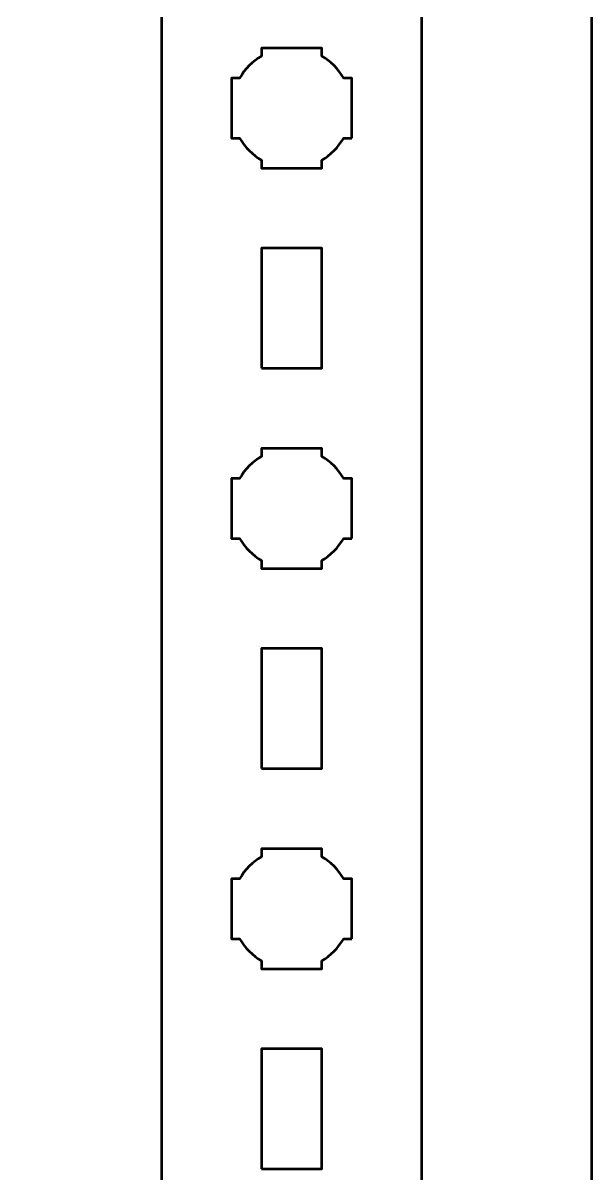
# Model space of a CAD drawing. Header units: centimetres. Extents: x -21 to 0, y -29.7 to 0.
# Drawn here: x -2.84 to 0, y -22.87 to -17.13 of the extents above; entities that cross this region are included whole.
import ezdxf

# ---------------------------------------------------------------- set-up
doc = ezdxf.new("R2010")
doc.units = ezdxf.units.CM
doc.header["$MEASUREMENT"] = 0
doc.layers.add('Layer 1', color=7, linetype='Continuous')

msp = doc.modelspace()

# ---------------------------------------------------------------- linework, layer by layer
at = {"layer": 'Layer 1', "color": 1, "lineweight": 53}
msp.add_open_spline([(-21.00003, -29.19995), (-21.00003, -29.19995), (-21.00003, -1.69992), (-21.00003, -1.69992), (-21.00003, -1.69992), (-21.00003, -1.61709), (-20.93286, -1.54992), (-20.85003, -1.54992), (-20.85003, -1.54992), (-20.7672, -1.54992), (-20.70003, -1.48275), (-20.70003, -1.39992), (-20.70003, -1.39992), (-20.70003, -1.31709), (-20.7672, -1.24992), (-20.85003, -1.24992), (-20.85003, -1.24992), (-20.93286, -1.24992), (-21.00003, -1.18275), (-21.00003, -1.09992), (-21.00003, -1.09992), (-21.00003, -1.09992), (-21.00003, -0.49992), (-21.00003, -0.49992), (-21.00003, -0.49992), (-21.00003, -0.22295), (-20.77694, 0.00004), (-20.49994, 0.00004), (-20.49994, 0.00004), (-20.49994, 0.00004), (-0.50008, 0.00004), (-0.50008, 0.00004), (-0.50008, 0.00004), (-0.22294, 0.00004), (0.00002, -0.22295), (0.00002, -0.49992), (0.00002, -0.49992), (0.00002, -0.49992), (0.00002, -29.19995), (0.00002, -29.19995), (0.00002, -29.19995), (0.00002, -29.47695), (-0.22294, -29.70004), (-0.50008, -29.70004), (-0.50008, -29.70004), (-0.50008, -29.70004), (-20.49994, -29.70004), (-20.49994, -29.70004), (-20.49994, -29.70004), (-20.77694, -29.70004), (-21.00003, -29.47695), (-21.00003, -29.19995)], degree=3, knots=[0, 0, 0, 0, 0.0769231, 0.0769231, 0.0769231, 0.0769231, 0.1538462, 0.1538462, 0.1538462, 0.1538462, 0.2307692, 0.2307692, 0.2307692, 0.2307692, 0.3076923, 0.3076923, 0.3076923, 0.3076923, 0.3846154, 0.3846154, 0.3846154, 0.3846154, 0.4615385, 0.4615385, 0.4615385, 0.4615385, 0.5384615, 0.5384615, 0.5384615, 0.5384615, 0.6153846, 0.6153846, 0.6153846, 0.6153846, 0.6923077, 0.6923077, 0.6923077, 0.6923077, 0.7692308, 0.7692308, 0.7692308, 0.7692308, 0.8461538, 0.8461538, 0.8461538, 0.8461538, 0.9230769, 0.9230769, 0.9230769, 0.9230769, 1, 1, 1, 1], dxfattribs=at)
at = {"layer": 'Layer 1', "color": 114, "lineweight": 53}
msp.add_open_spline([(-2.15001, -27.69995), (-2.15001, -27.69995), (-2.15001, -13.40007), (-2.15001, -13.40007), (-2.15001, -13.40007), (-2.15001, -13.12293), (-1.92692, -12.89997), (-1.64992, -12.89997), (-1.64992, -12.89997), (-1.64992, -12.89997), (-1.34991, -12.89997), (-1.34991, -12.89997), (-1.34991, -12.89997), (-1.07295, -12.89997), (-0.84999, -13.12293), (-0.84999, -13.40007), (-0.84999, -13.40007), (-0.84999, -13.40007), (-0.84999, -27.69995), (-0.84999, -27.69995), (-0.84999, -27.69995), (-0.84999, -27.97695), (-1.07295, -28.20005), (-1.34991, -28.20005), (-1.34991, -28.20005), (-1.34991, -28.20005), (-1.64992, -28.20005), (-1.64992, -28.20005), (-1.64992, -28.20005), (-1.92692, -28.20005), (-2.15001, -27.97695), (-2.15001, -27.69995)], degree=3, knots=[0, 0, 0, 0, 0.125, 0.125, 0.125, 0.125, 0.25, 0.25, 0.25, 0.25, 0.375, 0.375, 0.375, 0.375, 0.5, 0.5, 0.5, 0.5, 0.625, 0.625, 0.625, 0.625, 0.75, 0.75, 0.75, 0.75, 0.875, 0.875, 0.875, 0.875, 1, 1, 1, 1], dxfattribs=at)
at = {"layer": 'Layer 1', "lineweight": 53}
for points, knots in [([(-1.19998, -17.70008), (-1.19998, -17.70008), (-1.24009, -17.70008), (-1.24009, -17.70008), (-1.24009, -17.70008), (-1.26641, -17.74555), (-1.30444, -17.78347), (-1.34991, -17.80993), (-1.34991, -17.80993), (-1.34991, -17.80993), (-1.34991, -17.85001), (-1.34991, -17.85001), (-1.34991, -17.85001), (-1.34991, -17.85001), (-1.49999, -17.85001), (-1.49999, -17.85001), (-1.49999, -17.85001), (-1.49999, -17.85001), (-1.64992, -17.85001), (-1.64992, -17.85001), (-1.64992, -17.85001), (-1.64992, -17.85001), (-1.64992, -17.80993), (-1.64992, -17.80993), (-1.64992, -17.80993), (-1.69553, -17.78347), (-1.73345, -17.74555), (-1.75977, -17.70008), (-1.75977, -17.70008), (-1.75977, -17.70008), (-1.79999, -17.70008), (-1.79999, -17.70008), (-1.79999, -17.70008), (-1.79999, -17.70008), (-1.79999, -17.55), (-1.79999, -17.55), (-1.79999, -17.55), (-1.79999, -17.55), (-1.79999, -17.40007), (-1.79999, -17.40007), (-1.79999, -17.40007), (-1.79999, -17.40007), (-1.75977, -17.40007), (-1.75977, -17.40007), (-1.75977, -17.40007), (-1.73345, -17.3545), (-1.69553, -17.31657), (-1.64992, -17.29011), (-1.64992, -17.29011), (-1.64992, -17.29011), (-1.64992, -17.25004), (-1.64992, -17.25004), (-1.64992, -17.25004), (-1.64992, -17.25004), (-1.49999, -17.25004), (-1.49999, -17.25004), (-1.49999, -17.25004), (-1.49999, -17.25004), (-1.34991, -17.25004), (-1.34991, -17.25004), (-1.34991, -17.25004), (-1.34991, -17.25004), (-1.34991, -17.29011), (-1.34991, -17.29011), (-1.34991, -17.29011), (-1.30444, -17.31657), (-1.26641, -17.3545), (-1.24009, -17.40007), (-1.24009, -17.40007), (-1.24009, -17.40007), (-1.19998, -17.40007), (-1.19998, -17.40007), (-1.19998, -17.40007), (-1.19998, -17.40007), (-1.19998, -17.55), (-1.19998, -17.55), (-1.19998, -17.55), (-1.19998, -17.55), (-1.19998, -17.70008), (-1.19998, -17.70008)], [0, 0, 0, 0, 0.05, 0.05, 0.05, 0.05, 0.1, 0.1, 0.1, 0.1, 0.15, 0.15, 0.15, 0.15, 0.2, 0.2, 0.2, 0.2, 0.25, 0.25, 0.25, 0.25, 0.3, 0.3, 0.3, 0.3, 0.35, 0.35, 0.35, 0.35, 0.4, 0.4, 0.4, 0.4, 0.45, 0.45, 0.45, 0.45, 0.5, 0.5, 0.5, 0.5, 0.55, 0.55, 0.55, 0.55, 0.6, 0.6, 0.6, 0.6, 0.65, 0.65, 0.65, 0.65, 0.7, 0.7, 0.7, 0.7, 0.75, 0.75, 0.75, 0.75, 0.8, 0.8, 0.8, 0.8, 0.85, 0.85, 0.85, 0.85, 0.9, 0.9, 0.9, 0.9, 0.95, 0.95, 0.95, 0.95, 1, 1, 1, 1]), ([(-1.64992, -18.85006), (-1.64992, -18.85006), (-1.64992, -18.25006), (-1.64992, -18.25006), (-1.64992, -18.25006), (-1.64992, -18.25006), (-1.34991, -18.25006), (-1.34991, -18.25006), (-1.34991, -18.25006), (-1.34991, -18.25006), (-1.34991, -18.85006), (-1.34991, -18.85006), (-1.34991, -18.85006), (-1.34991, -18.85006), (-1.64992, -18.85006), (-1.64992, -18.85006)], [0, 0, 0, 0, 0.25, 0.25, 0.25, 0.25, 0.5, 0.5, 0.5, 0.5, 0.75, 0.75, 0.75, 0.75, 1, 1, 1, 1]), ([(-1.19998, -19.70004), (-1.19998, -19.70004), (-1.24009, -19.70004), (-1.24009, -19.70004), (-1.24009, -19.70004), (-1.26641, -19.74552), (-1.30444, -19.78355), (-1.34991, -19.80986), (-1.34991, -19.80986), (-1.34991, -19.80986), (-1.34991, -19.84997), (-1.34991, -19.84997), (-1.34991, -19.84997), (-1.34991, -19.84997), (-1.49999, -19.84997), (-1.49999, -19.84997), (-1.49999, -19.84997), (-1.49999, -19.84997), (-1.64992, -19.84997), (-1.64992, -19.84997), (-1.64992, -19.84997), (-1.64992, -19.84997), (-1.64992, -19.80986), (-1.64992, -19.80986), (-1.64992, -19.80986), (-1.69553, -19.78355), (-1.73345, -19.74552), (-1.75977, -19.70004), (-1.75977, -19.70004), (-1.75977, -19.70004), (-1.79999, -19.70004), (-1.79999, -19.70004), (-1.79999, -19.70004), (-1.79999, -19.70004), (-1.79999, -19.54997), (-1.79999, -19.54997), (-1.79999, -19.54997), (-1.79999, -19.54997), (-1.79999, -19.40004), (-1.79999, -19.40004), (-1.79999, -19.40004), (-1.79999, -19.40004), (-1.75977, -19.40004), (-1.75977, -19.40004), (-1.75977, -19.40004), (-1.73345, -19.35443), (-1.69553, -19.31654), (-1.64992, -19.29022), (-1.64992, -19.29022), (-1.64992, -19.29022), (-1.64992, -19.24997), (-1.64992, -19.24997), (-1.64992, -19.24997), (-1.64992, -19.24997), (-1.49999, -19.24997), (-1.49999, -19.24997), (-1.49999, -19.24997), (-1.49999, -19.24997), (-1.34991, -19.24997), (-1.34991, -19.24997), (-1.34991, -19.24997), (-1.34991, -19.24997), (-1.34991, -19.29022), (-1.34991, -19.29022), (-1.34991, -19.29022), (-1.30444, -19.31654), (-1.26641, -19.35443), (-1.24009, -19.40004), (-1.24009, -19.40004), (-1.24009, -19.40004), (-1.19998, -19.40004), (-1.19998, -19.40004), (-1.19998, -19.40004), (-1.19998, -19.40004), (-1.19998, -19.54997), (-1.19998, -19.54997), (-1.19998, -19.54997), (-1.19998, -19.54997), (-1.19998, -19.70004), (-1.19998, -19.70004)], [0, 0, 0, 0, 0.05, 0.05, 0.05, 0.05, 0.1, 0.1, 0.1, 0.1, 0.15, 0.15, 0.15, 0.15, 0.2, 0.2, 0.2, 0.2, 0.25, 0.25, 0.25, 0.25, 0.3, 0.3, 0.3, 0.3, 0.35, 0.35, 0.35, 0.35, 0.4, 0.4, 0.4, 0.4, 0.45, 0.45, 0.45, 0.45, 0.5, 0.5, 0.5, 0.5, 0.55, 0.55, 0.55, 0.55, 0.6, 0.6, 0.6, 0.6, 0.65, 0.65, 0.65, 0.65, 0.7, 0.7, 0.7, 0.7, 0.75, 0.75, 0.75, 0.75, 0.8, 0.8, 0.8, 0.8, 0.85, 0.85, 0.85, 0.85, 0.9, 0.9, 0.9, 0.9, 0.95, 0.95, 0.95, 0.95, 1, 1, 1, 1]), ([(-1.64992, -20.84999), (-1.64992, -20.84999), (-1.64992, -20.24999), (-1.64992, -20.24999), (-1.64992, -20.24999), (-1.64992, -20.24999), (-1.34991, -20.24999), (-1.34991, -20.24999), (-1.34991, -20.24999), (-1.34991, -20.24999), (-1.34991, -20.84999), (-1.34991, -20.84999), (-1.34991, -20.84999), (-1.34991, -20.84999), (-1.64992, -20.84999), (-1.64992, -20.84999)], [0, 0, 0, 0, 0.25, 0.25, 0.25, 0.25, 0.5, 0.5, 0.5, 0.5, 0.75, 0.75, 0.75, 0.75, 1, 1, 1, 1]), ([(-1.19998, -21.69998), (-1.19998, -21.69998), (-1.24009, -21.69998), (-1.24009, -21.69998), (-1.24009, -21.69998), (-1.26641, -21.74559), (-1.30444, -21.78348), (-1.34991, -21.8098), (-1.34991, -21.8098), (-1.34991, -21.8098), (-1.34991, -21.85005), (-1.34991, -21.85005), (-1.34991, -21.85005), (-1.34991, -21.85005), (-1.49999, -21.85005), (-1.49999, -21.85005), (-1.49999, -21.85005), (-1.49999, -21.85005), (-1.64992, -21.85005), (-1.64992, -21.85005), (-1.64992, -21.85005), (-1.64992, -21.85005), (-1.64992, -21.8098), (-1.64992, -21.8098), (-1.64992, -21.8098), (-1.69553, -21.78348), (-1.73345, -21.74559), (-1.75977, -21.69998), (-1.75977, -21.69998), (-1.75977, -21.69998), (-1.79999, -21.69998), (-1.79999, -21.69998), (-1.79999, -21.69998), (-1.79999, -21.69998), (-1.79999, -21.55005), (-1.79999, -21.55005), (-1.79999, -21.55005), (-1.79999, -21.55005), (-1.79999, -21.39997), (-1.79999, -21.39997), (-1.79999, -21.39997), (-1.79999, -21.39997), (-1.75977, -21.39997), (-1.75977, -21.39997), (-1.75977, -21.39997), (-1.73345, -21.3545), (-1.69553, -21.31647), (-1.64992, -21.29015), (-1.64992, -21.29015), (-1.64992, -21.29015), (-1.64992, -21.25004), (-1.64992, -21.25004), (-1.64992, -21.25004), (-1.64992, -21.25004), (-1.49999, -21.25004), (-1.49999, -21.25004), (-1.49999, -21.25004), (-1.49999, -21.25004), (-1.34991, -21.25004), (-1.34991, -21.25004), (-1.34991, -21.25004), (-1.34991, -21.25004), (-1.34991, -21.29015), (-1.34991, -21.29015), (-1.34991, -21.29015), (-1.30444, -21.31647), (-1.26641, -21.3545), (-1.24009, -21.39997), (-1.24009, -21.39997), (-1.24009, -21.39997), (-1.19998, -21.39997), (-1.19998, -21.39997), (-1.19998, -21.39997), (-1.19998, -21.39997), (-1.19998, -21.55005), (-1.19998, -21.55005), (-1.19998, -21.55005), (-1.19998, -21.55005), (-1.19998, -21.69998), (-1.19998, -21.69998)], [0, 0, 0, 0, 0.05, 0.05, 0.05, 0.05, 0.1, 0.1, 0.1, 0.1, 0.15, 0.15, 0.15, 0.15, 0.2, 0.2, 0.2, 0.2, 0.25, 0.25, 0.25, 0.25, 0.3, 0.3, 0.3, 0.3, 0.35, 0.35, 0.35, 0.35, 0.4, 0.4, 0.4, 0.4, 0.45, 0.45, 0.45, 0.45, 0.5, 0.5, 0.5, 0.5, 0.55, 0.55, 0.55, 0.55, 0.6, 0.6, 0.6, 0.6, 0.65, 0.65, 0.65, 0.65, 0.7, 0.7, 0.7, 0.7, 0.75, 0.75, 0.75, 0.75, 0.8, 0.8, 0.8, 0.8, 0.85, 0.85, 0.85, 0.85, 0.9, 0.9, 0.9, 0.9, 0.95, 0.95, 0.95, 0.95, 1, 1, 1, 1]), ([(-1.64992, -22.84996), (-1.64992, -22.84996), (-1.64992, -22.24996), (-1.64992, -22.24996), (-1.64992, -22.24996), (-1.64992, -22.24996), (-1.34991, -22.24996), (-1.34991, -22.24996), (-1.34991, -22.24996), (-1.34991, -22.24996), (-1.34991, -22.84996), (-1.34991, -22.84996), (-1.34991, -22.84996), (-1.34991, -22.84996), (-1.64992, -22.84996), (-1.64992, -22.84996)], [0, 0, 0, 0, 0.25, 0.25, 0.25, 0.25, 0.5, 0.5, 0.5, 0.5, 0.75, 0.75, 0.75, 0.75, 1, 1, 1, 1])]:
    msp.add_open_spline(points, degree=3, knots=knots, dxfattribs=at)

doc.saveas('drawing.dxf')
